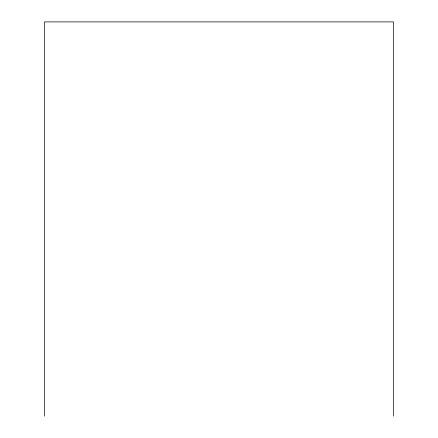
<?xml version="1.0" encoding="UTF-8"?>
<svg xmlns="http://www.w3.org/2000/svg" width="438" height="438" viewBox="0 0 438 438"><rect width="100%" height="100%" fill="white"/><g stroke="black" fill="none" stroke-linecap="round" stroke-linejoin="round"><path stroke-width="0.66" d="M393.559 416.1L393.559 21.9L44.441 21.9L44.441 416.1"/></g></svg>
